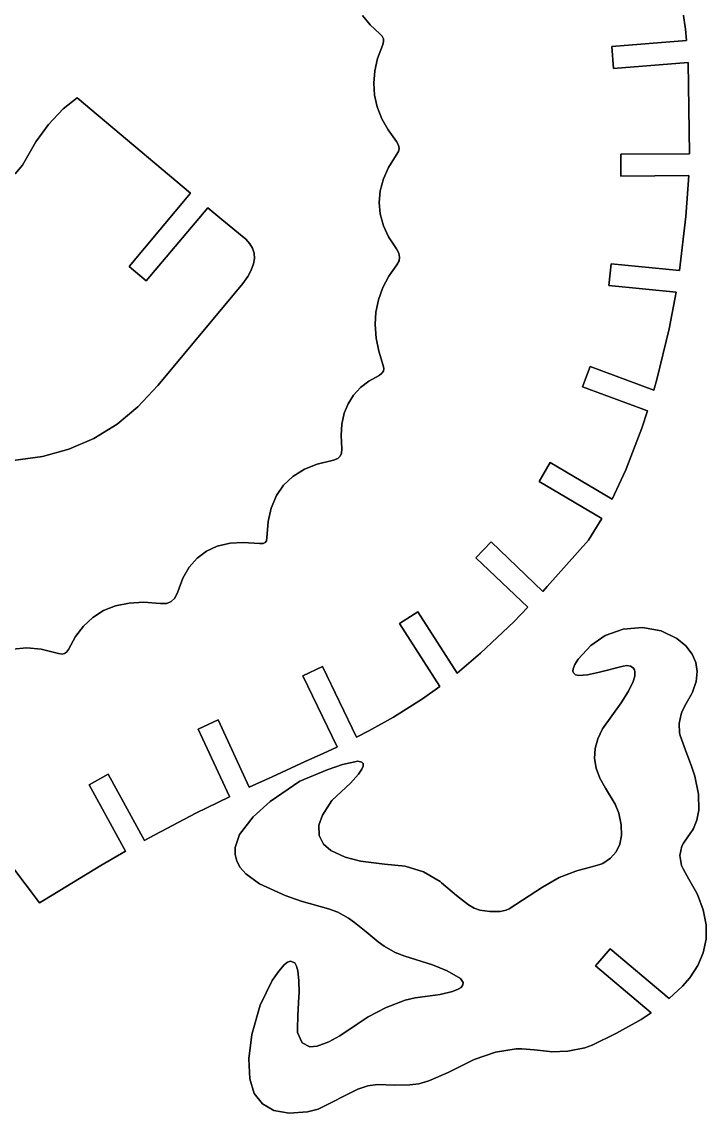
# Model space of a CAD drawing. Extents: x -1 to 600, y 1 to 926.
# Drawn here: x 513.7 to 600.2, y 0.8 to 138.6 of the extents above; entities that cross this region are included whole.
import ezdxf

# ---------------------------------------------------------------- set-up
doc = ezdxf.new("R2010")
doc.units = 0
doc.layers.add('EXPLORER_DEFAULT', color=253, linetype='CONTINUOUS')

# ---------------------------------------------------------------- blocks, each defined once
blk = doc.blocks.new('A_MODEL_SPACE')
at = {"layer": 'EXPLORER_DEFAULT'}
for p, q in [((597.546509, 137.680069), (595.97406, 148.419464)), ((595.97406, 148.419464), (597.546509, 137.680069)), ((556.773682, 139.422119), (557.743652, 138.23172)), ((557.743652, 138.23172), (556.773682, 139.422119)), ((557.743652, 138.23172), (558.962158, 137.119919)), ((558.962158, 137.119919), (557.743652, 138.23172)), ((558.962158, 137.119919), (559.258545, 136.80867)), ((559.258545, 136.80867), (558.962158, 137.119919)), ((559.258545, 136.80867), (559.401306, 136.474472)), ((559.401306, 136.474472), (559.258545, 136.80867)), ((559.401306, 136.474472), (559.414062, 136.106415)), ((559.414062, 136.106415), (559.401306, 136.474472)), ((597.677185, 136.243088), (597.546509, 137.680069)), ((597.546509, 137.680069), (597.677185, 136.243088)), ((559.281006, 135.62262), (558.66748, 133.971909)), ((558.66748, 133.971909), (559.281006, 135.62262)), ((559.414062, 136.106415), (559.281006, 135.62262)), ((559.281006, 135.62262), (559.414062, 136.106415)), ((588.244995, 135.488464), (597.677185, 136.243088)), ((597.677185, 136.243088), (588.244995, 135.488464)), ((588.464294, 132.747223), (588.244995, 135.488464)), ((588.244995, 135.488464), (588.464294, 132.747223)), ((558.66748, 133.971909), (558.31488, 132.434875)), ((558.31488, 132.434875), (558.66748, 133.971909)), ((558.31488, 132.434875), (558.185364, 130.866257)), ((558.185364, 130.866257), (558.31488, 132.434875)), ((597.880554, 133.500565), (588.464294, 132.747223)), ((588.464294, 132.747223), (597.880554, 133.500565)), ((598.080383, 121.970604), (597.880554, 133.500565)), ((597.880554, 133.500565), (598.080383, 121.970604)), ((558.185364, 130.866257), (558.289917, 129.350723)), ((558.289917, 129.350723), (558.185364, 130.866257)), ((520.717163, 129.040222), (518.968811, 127.650032)), ((518.968811, 127.650032), (520.717163, 129.040222)), ((535.039246, 116.98156), (520.717163, 129.040222)), ((520.717163, 129.040222), (535.039246, 116.98156)), ((558.289917, 129.350723), (558.624634, 127.868416)), ((558.624634, 127.868416), (558.289917, 129.350723)), ((518.968811, 127.650032), (517.117065, 125.659294)), ((517.117065, 125.659294), (518.968811, 127.650032)), ((558.624634, 127.868416), (559.206177, 126.37014)), ((559.206177, 126.37014), (558.624634, 127.868416)), ((517.117065, 125.659294), (515.51532, 123.44902)), ((515.51532, 123.44902), (517.117065, 125.659294)), ((559.206177, 126.37014), (559.989319, 124.962708)), ((559.989319, 124.962708), (559.206177, 126.37014)), ((559.989319, 124.962708), (561.063599, 123.493149)), ((561.063599, 123.493149), (559.989319, 124.962708)), ((515.51532, 123.44902), (513.810364, 120.528755)), ((513.810364, 120.528755), (515.51532, 123.44902)), ((561.063599, 123.493149), (561.317017, 123.040726)), ((561.317017, 123.040726), (561.063599, 123.493149)), ((561.386169, 122.643784), (561.303101, 122.249344)), ((561.303101, 122.249344), (561.386169, 122.643784)), ((561.317017, 123.040726), (561.386169, 122.643784)), ((561.386169, 122.643784), (561.317017, 123.040726)), ((561.033508, 121.803627), (560.055298, 120.238541)), ((560.055298, 120.238541), (561.033508, 121.803627)), ((561.303101, 122.249344), (561.033508, 121.803627)), ((561.033508, 121.803627), (561.303101, 122.249344)), ((589.380798, 121.893517), (598.080383, 121.970604)), ((598.080383, 121.970604), (589.380798, 121.893517)), ((589.405212, 119.143623), (589.380798, 121.893517)), ((589.380798, 121.893517), (589.405212, 119.143623)), ((513.810364, 120.528755), (512.890625, 119.416145)), ((512.890625, 119.416145), (513.810364, 120.528755)), ((560.055298, 120.238541), (559.410156, 118.798332)), ((559.410156, 118.798332), (560.055298, 120.238541)), ((559.410156, 118.798332), (559.001038, 117.280167)), ((559.001038, 117.280167), (559.410156, 118.798332)), ((597.97229, 119.219536), (589.405212, 119.143623)), ((589.405212, 119.143623), (597.97229, 119.219536)), ((597.608765, 114.051605), (597.97229, 119.219536)), ((597.97229, 119.219536), (597.608765, 114.051605)), ((559.001038, 117.280167), (558.870544, 115.823029)), ((558.870544, 115.823029), (559.001038, 117.280167)), ((527.273865, 107.72876), (535.039246, 116.98156)), ((535.039246, 116.98156), (527.273865, 107.72876)), ((558.870544, 115.823029), (559.004517, 114.366753)), ((559.004517, 114.366753), (558.870544, 115.823029)), ((537.210388, 115.147987), (529.451782, 105.895515)), ((529.451782, 105.895515), (537.210388, 115.147987)), ((538.99469, 113.644585), (537.210388, 115.147987)), ((537.210388, 115.147987), (538.99469, 113.644585)), ((542.025085, 111.167381), (538.99469, 113.644585)), ((538.99469, 113.644585), (542.025085, 111.167381)), ((559.004517, 114.366753), (559.414673, 112.877708)), ((559.414673, 112.877708), (559.004517, 114.366753)), ((596.799805, 107.220161), (597.608765, 114.051605)), ((597.608765, 114.051605), (596.799805, 107.220161)), ((559.414673, 112.877708), (560.063721, 111.470284)), ((560.063721, 111.470284), (559.414673, 112.877708)), ((542.550415, 110.607124), (542.025085, 111.167381)), ((542.025085, 111.167381), (542.550415, 110.607124)), ((542.884766, 110.046082), (542.550415, 110.607124)), ((542.550415, 110.607124), (542.884766, 110.046082)), ((560.063721, 111.470284), (561.042603, 109.962372)), ((561.042603, 109.962372), (560.063721, 111.470284)), ((543.074646, 109.423988), (542.884766, 110.046082)), ((542.884766, 110.046082), (543.074646, 109.423988)), ((543.111877, 108.738083), (543.074646, 109.423988)), ((543.074646, 109.423988), (543.111877, 108.738083)), ((561.042603, 109.962372), (561.353821, 109.399094)), ((561.353821, 109.399094), (561.042603, 109.962372)), ((561.353821, 109.399094), (561.453308, 108.918892)), ((561.453308, 108.918892), (561.353821, 109.399094)), ((561.453308, 108.918892), (561.38092, 108.43808)), ((561.38092, 108.43808), (561.453308, 108.918892)), ((529.451782, 105.895515), (527.273865, 107.72876)), ((527.273865, 107.72876), (529.451782, 105.895515)), ((542.706482, 107.243393), (542.998657, 108.054581)), ((542.998657, 108.054581), (542.706482, 107.243393)), ((542.998657, 108.054581), (543.111877, 108.738083)), ((543.111877, 108.738083), (542.998657, 108.054581)), ((561.110962, 107.927177), (560.094482, 106.485046)), ((560.094482, 106.485046), (561.110962, 107.927177)), ((561.38092, 108.43808), (561.110962, 107.927177)), ((561.110962, 107.927177), (561.38092, 108.43808)), ((587.887451, 105.339638), (588.158569, 108.076241)), ((588.158569, 108.076241), (587.887451, 105.339638)), ((588.158569, 108.076241), (596.799805, 107.220161)), ((596.799805, 107.220161), (588.158569, 108.076241)), ((541.668579, 105.562019), (542.298279, 106.477722)), ((542.298279, 106.477722), (541.668579, 105.562019)), ((542.298279, 106.477722), (542.706482, 107.243393)), ((542.706482, 107.243393), (542.298279, 106.477722)), ((560.094482, 106.485046), (559.338867, 105.054298)), ((559.338867, 105.054298), (560.094482, 106.485046)), ((536.430359, 99.291168), (541.668579, 105.562019)), ((541.668579, 105.562019), (536.430359, 99.291168)), ((559.338867, 105.054298), (558.786804, 103.535446)), ((558.786804, 103.535446), (559.338867, 105.054298)), ((596.370483, 104.499229), (587.887451, 105.339638)), ((587.887451, 105.339638), (596.370483, 104.499229)), ((558.786804, 103.535446), (558.460327, 101.97757)), ((558.460327, 101.97757), (558.786804, 103.535446)), ((595.493225, 99.867104), (596.370483, 104.499229)), ((596.370483, 104.499229), (595.493225, 99.867104)), ((558.460327, 101.97757), (558.356567, 100.388283)), ((558.356567, 100.388283), (558.460327, 101.97757)), ((530.902893, 92.691666), (536.430359, 99.291168)), ((536.430359, 99.291168), (530.902893, 92.691666)), ((558.356567, 100.388283), (558.475403, 98.696983)), ((558.475403, 98.696983), (558.356567, 100.388283)), ((593.940186, 93.43792), (595.493225, 99.867104)), ((595.493225, 99.867104), (593.940186, 93.43792)), ((558.475403, 98.696983), (558.805176, 97.030815)), ((558.805176, 97.030815), (558.475403, 98.696983)), ((558.805176, 97.030815), (559.384033, 95.212547)), ((559.384033, 95.212547), (558.805176, 97.030815)), ((559.384033, 95.212547), (559.454895, 94.827095)), ((559.454895, 94.827095), (559.384033, 95.212547)), ((584.558777, 92.539055), (585.517212, 95.116631)), ((585.517212, 95.116631), (584.558777, 92.539055)), ((585.517212, 95.116631), (593.569885, 92.122292)), ((593.569885, 92.122292), (585.517212, 95.116631)), ((558.884338, 93.981071), (557.562073, 93.246834)), ((557.562073, 93.246834), (558.884338, 93.981071)), ((559.225098, 94.251076), (558.884338, 93.981071)), ((558.884338, 93.981071), (559.225098, 94.251076)), ((559.397644, 94.517822), (559.225098, 94.251076)), ((559.225098, 94.251076), (559.397644, 94.517822)), ((559.454895, 94.827095), (559.397644, 94.517822)), ((559.397644, 94.517822), (559.454895, 94.827095)), ((528.404358, 89.988213), (530.902893, 92.691666)), ((530.902893, 92.691666), (528.404358, 89.988213)), ((556.515625, 92.436218), (555.623779, 91.463364)), ((555.623779, 91.463364), (556.515625, 92.436218)), ((557.562073, 93.246834), (556.515625, 92.436218)), ((556.515625, 92.436218), (557.562073, 93.246834)), ((592.768677, 89.486259), (584.558777, 92.539055)), ((584.558777, 92.539055), (592.768677, 89.486259)), ((593.569885, 92.122292), (593.940186, 93.43792)), ((593.940186, 93.43792), (593.569885, 92.122292)), ((555.623779, 91.463364), (554.939392, 90.377281)), ((554.939392, 90.377281), (555.623779, 91.463364)), ((525.760986, 87.804184), (528.404358, 89.988213)), ((528.404358, 89.988213), (525.760986, 87.804184)), ((554.939392, 90.377281), (554.458496, 89.185127)), ((554.458496, 89.185127), (554.939392, 90.377281)), ((554.458496, 89.185127), (554.15564, 87.804276)), ((554.15564, 87.804276), (554.458496, 89.185127)), ((592.052368, 87.327385), (592.768677, 89.486259)), ((592.768677, 89.486259), (592.052368, 87.327385)), ((522.83844, 86.016106), (525.760986, 87.804184)), ((525.760986, 87.804184), (522.83844, 86.016106)), ((554.15564, 87.804276), (554.061218, 86.388481)), ((554.061218, 86.388481), (554.15564, 87.804276)), ((590.017456, 82.052315), (592.052368, 87.327385)), ((592.052368, 87.327385), (590.017456, 82.052315)), ((519.670288, 84.655479), (522.83844, 86.016106)), ((522.83844, 86.016106), (519.670288, 84.655479)), ((554.061218, 86.388481), (554.164429, 84.717186)), ((554.164429, 84.717186), (554.061218, 86.388481)), ((516.339844, 83.748367), (519.670288, 84.655479)), ((519.670288, 84.655479), (516.339844, 83.748367)), ((554.123962, 84.140892), (553.949036, 83.757294)), ((553.949036, 83.757294), (554.123962, 84.140892)), ((554.164429, 84.717186), (554.123962, 84.140892)), ((554.123962, 84.140892), (554.164429, 84.717186)), ((512.630798, 83.245544), (516.339844, 83.748367)), ((516.339844, 83.748367), (512.630798, 83.245544)), ((551.053833, 82.784248), (549.432434, 82.124161)), ((549.432434, 82.124161), (551.053833, 82.784248)), ((553.108459, 83.284149), (551.053833, 82.784248)), ((551.053833, 82.784248), (553.108459, 83.284149)), ((553.634277, 83.478889), (553.108459, 83.284149)), ((553.108459, 83.284149), (553.634277, 83.478889)), ((553.949036, 83.757294), (553.634277, 83.478889)), ((553.634277, 83.478889), (553.949036, 83.757294)), ((579.066284, 80.588577), (580.462097, 82.958015)), ((580.462097, 82.958015), (579.066284, 80.588577)), ((580.462097, 82.958015), (588.292297, 78.345375)), ((588.292297, 78.345375), (580.462097, 82.958015)), ((549.432434, 82.124161), (547.959045, 81.196777)), ((547.959045, 81.196777), (549.432434, 82.124161)), ((588.292297, 78.345375), (590.017456, 82.052315)), ((590.017456, 82.052315), (588.292297, 78.345375)), ((546.802917, 80.100288), (545.896667, 78.790375)), ((545.896667, 78.790375), (546.802917, 80.100288)), ((547.959045, 81.196777), (546.802917, 80.100288)), ((546.802917, 80.100288), (547.959045, 81.196777)), ((586.997253, 75.916588), (579.066284, 80.588577)), ((579.066284, 80.588577), (586.997253, 75.916588)), ((545.896667, 78.790375), (545.219788, 77.21254)), ((545.219788, 77.21254), (545.896667, 78.790375)), ((545.219788, 77.21254), (544.833679, 75.530045)), ((544.833679, 75.530045), (545.219788, 77.21254)), ((585.291016, 73.170876), (586.997253, 75.916588)), ((586.997253, 75.916588), (585.291016, 73.170876)), ((544.833679, 75.530045), (544.683044, 73.460899)), ((544.683044, 73.460899), (544.833679, 75.530045)), ((544.624695, 73.078239), (544.465088, 72.860657)), ((544.465088, 72.860657), (544.624695, 73.078239)), ((544.683044, 73.460899), (544.624695, 73.078239)), ((544.624695, 73.078239), (544.683044, 73.460899)), ((580.105103, 67.299042), (585.291016, 73.170876)), ((585.291016, 73.170876), (580.105103, 67.299042)), ((537.076904, 71.790436), (535.897217, 70.909416)), ((535.897217, 70.909416), (537.076904, 71.790436)), ((538.417908, 72.405037), (537.076904, 71.790436)), ((537.076904, 71.790436), (538.417908, 72.405037)), ((540.030762, 72.788399), (538.417908, 72.405037)), ((538.417908, 72.405037), (540.030762, 72.788399)), ((541.69519, 72.893784), (540.030762, 72.788399)), ((540.030762, 72.788399), (541.69519, 72.893784)), ((543.734863, 72.734863), (541.69519, 72.893784)), ((541.69519, 72.893784), (543.734863, 72.734863)), ((544.208801, 72.748634), (543.734863, 72.734863)), ((543.734863, 72.734863), (544.208801, 72.748634)), ((544.465088, 72.860657), (544.208801, 72.748634)), ((544.208801, 72.748634), (544.465088, 72.860657)), ((571.095581, 70.950378), (572.992126, 72.94178)), ((572.992126, 72.94178), (571.095581, 70.950378)), ((572.992126, 72.94178), (579.549988, 66.696396)), ((579.549988, 66.696396), (572.992126, 72.94178)), ((535.897217, 70.909416), (534.873413, 69.74099)), ((534.873413, 69.74099), (535.897217, 70.909416)), ((577.660034, 64.698723), (571.095581, 70.950378)), ((571.095581, 70.950378), (577.660034, 64.698723)), ((534.873413, 69.74099), (534.086609, 68.391365)), ((534.086609, 68.391365), (534.873413, 69.74099)), ((534.086609, 68.391365), (533.420227, 66.640038)), ((533.420227, 66.640038), (534.086609, 68.391365)), ((533.420227, 66.640038), (533.052917, 65.858276)), ((533.052917, 65.858276), (533.420227, 66.640038)), ((579.549988, 66.696396), (580.105103, 67.299042)), ((580.105103, 67.299042), (579.549988, 66.696396)), ((525.559143, 64.861588), (524.066101, 64.272896)), ((524.066101, 64.272896), (525.559143, 64.861588)), ((527.310242, 65.228256), (525.559143, 64.861588)), ((525.559143, 64.861588), (527.310242, 65.228256)), ((529.103638, 65.331795), (527.310242, 65.228256)), ((527.310242, 65.228256), (529.103638, 65.331795)), ((531.239624, 65.184685), (529.103638, 65.331795)), ((529.103638, 65.331795), (531.239624, 65.184685)), ((532.038391, 65.188049), (531.239624, 65.184685)), ((531.239624, 65.184685), (532.038391, 65.188049)), ((532.61322, 65.416107), (532.038391, 65.188049)), ((532.038391, 65.188049), (532.61322, 65.416107)), ((533.052917, 65.858276), (532.61322, 65.416107)), ((532.61322, 65.416107), (533.052917, 65.858276)), ((522.707642, 63.424095), (521.50708, 62.318604)), ((521.50708, 62.318604), (522.707642, 63.424095)), ((524.066101, 64.272896), (522.707642, 63.424095)), ((522.707642, 63.424095), (524.066101, 64.272896)), ((561.447021, 62.658966), (563.766602, 64.136131)), ((563.766602, 64.136131), (561.447021, 62.658966)), ((563.766602, 64.136131), (568.700256, 56.388779)), ((568.700256, 56.388779), (563.766602, 64.136131)), ((575.866943, 62.877052), (577.660034, 64.698723)), ((577.660034, 64.698723), (575.866943, 62.877052)), ((521.50708, 62.318604), (520.516357, 61.015411)), ((520.516357, 61.015411), (521.50708, 62.318604)), ((566.517822, 54.696274), (561.447021, 62.658966)), ((561.447021, 62.658966), (566.517822, 54.696274)), ((571.652954, 58.897491), (575.866943, 62.877052)), ((575.866943, 62.877052), (571.652954, 58.897491)), ((592.109436, 62.144077), (589.694031, 61.943523)), ((589.694031, 61.943523), (592.109436, 62.144077)), ((594.490601, 61.710819), (592.109436, 62.144077)), ((592.109436, 62.144077), (594.490601, 61.710819)), ((520.516357, 61.015411), (519.63324, 59.365376)), ((519.63324, 59.365376), (520.516357, 61.015411)), ((587.432129, 61.117058), (585.616028, 59.877895)), ((585.616028, 59.877895), (587.432129, 61.117058)), ((589.694031, 61.943523), (587.432129, 61.117058)), ((587.432129, 61.117058), (589.694031, 61.943523)), ((596.456421, 60.75399), (594.490601, 61.710819)), ((594.490601, 61.710819), (596.456421, 60.75399)), ((597.591614, 59.810371), (596.456421, 60.75399)), ((596.456421, 60.75399), (597.591614, 59.810371)), ((514.365601, 59.56757), (512.573181, 59.404415)), ((512.573181, 59.404415), (514.365601, 59.56757)), ((516.17157, 59.400543), (514.365601, 59.56757)), ((514.365601, 59.56757), (516.17157, 59.400543)), ((518.376099, 58.858528), (516.17157, 59.400543)), ((516.17157, 59.400543), (518.376099, 58.858528)), ((519.63324, 59.365376), (519.396851, 59.023811)), ((519.396851, 59.023811), (519.63324, 59.365376)), ((585.616028, 59.877895), (583.992676, 58.142483)), ((583.992676, 58.142483), (585.616028, 59.877895)), ((598.396057, 58.794151), (597.591614, 59.810371)), ((597.591614, 59.810371), (598.396057, 58.794151)), ((518.814819, 58.786388), (518.376099, 58.858528)), ((518.376099, 58.858528), (518.814819, 58.786388)), ((519.131653, 58.844898), (518.814819, 58.786388)), ((518.814819, 58.786388), (519.131653, 58.844898)), ((519.396851, 59.023811), (519.131653, 58.844898)), ((519.131653, 58.844898), (519.396851, 59.023811)), ((568.700256, 56.388779), (571.652954, 58.897491)), ((571.652954, 58.897491), (568.700256, 56.388779)), ((583.992676, 58.142483), (583.569214, 57.472797)), ((583.569214, 57.472797), (583.992676, 58.142483)), ((598.877136, 57.71944), (598.396057, 58.794151)), ((598.396057, 58.794151), (598.877136, 57.71944)), ((549.219177, 56.035061), (551.694641, 57.232822)), ((551.694641, 57.232822), (549.219177, 56.035061)), ((551.694641, 57.232822), (556.024414, 48.284298)), ((556.024414, 48.284298), (551.694641, 57.232822)), ((583.361877, 56.934582), (583.338074, 56.63876)), ((583.338074, 56.63876), (583.361877, 56.934582)), ((583.338074, 56.63876), (583.41095, 56.412292)), ((583.41095, 56.412292), (583.338074, 56.63876)), ((583.569214, 57.472797), (583.361877, 56.934582)), ((583.361877, 56.934582), (583.569214, 57.472797)), ((586.710144, 56.484245), (589.664185, 57.277523)), ((589.664185, 57.277523), (586.710144, 56.484245)), ((589.664185, 57.277523), (590.144226, 57.33794)), ((590.144226, 57.33794), (589.664185, 57.277523)), ((590.144226, 57.33794), (590.625305, 57.253231)), ((590.625305, 57.253231), (590.144226, 57.33794)), ((590.625305, 57.253231), (590.9552, 57.036991)), ((590.9552, 57.036991), (590.625305, 57.253231)), ((590.9552, 57.036991), (591.101685, 56.81554)), ((591.101685, 56.81554), (590.9552, 57.036991)), ((591.101685, 56.81554), (591.172485, 56.527431)), ((591.172485, 56.527431), (591.101685, 56.81554)), ((591.172485, 56.527431), (591.143982, 56.000866)), ((591.143982, 56.000866), (591.172485, 56.527431)), ((599.042664, 56.568558), (598.877136, 57.71944)), ((598.877136, 57.71944), (599.042664, 56.568558)), ((598.898804, 55.324417), (599.042664, 56.568558)), ((599.042664, 56.568558), (598.898804, 55.324417)), ((553.556274, 47.071499), (549.219177, 56.035061)), ((549.219177, 56.035061), (553.556274, 47.071499)), ((583.41095, 56.412292), (583.65332, 56.185837)), ((583.65332, 56.185837), (583.41095, 56.412292)), ((583.65332, 56.185837), (584.083984, 56.077885)), ((584.083984, 56.077885), (583.65332, 56.185837)), ((584.083984, 56.077885), (585.174683, 56.145283)), ((585.174683, 56.145283), (584.083984, 56.077885)), ((585.174683, 56.145283), (586.710144, 56.484245)), ((586.710144, 56.484245), (585.174683, 56.145283)), ((590.948059, 55.342297), (590.355591, 54.116272)), ((590.355591, 54.116272), (590.948059, 55.342297)), ((591.143982, 56.000866), (590.948059, 55.342297)), ((590.948059, 55.342297), (591.143982, 56.000866)), ((598.430542, 53.991348), (598.898804, 55.324417)), ((598.898804, 55.324417), (598.430542, 53.991348)), ((564.357849, 53.15461), (566.517822, 54.696274)), ((566.517822, 54.696274), (564.357849, 53.15461)), ((590.355591, 54.116272), (589.424561, 52.613243)), ((589.424561, 52.613243), (590.355591, 54.116272)), ((598.297302, 53.727539), (598.430542, 53.991348)), ((598.430542, 53.991348), (598.297302, 53.727539)), ((560.694458, 50.821739), (564.357849, 53.15461)), ((564.357849, 53.15461), (560.694458, 50.821739)), ((589.424561, 52.613243), (587.086975, 49.349941)), ((587.086975, 49.349941), (589.424561, 52.613243)), ((597.147705, 51.572498), (597.654236, 52.546211)), ((597.654236, 52.546211), (597.147705, 51.572498)), ((597.654236, 52.546211), (598.297302, 53.727539)), ((598.297302, 53.727539), (597.654236, 52.546211)), ((596.75946, 50.024979), (597.001343, 51.212772)), ((597.001343, 51.212772), (596.75946, 50.024979)), ((597.001343, 51.212772), (597.147705, 51.572498)), ((597.147705, 51.572498), (597.001343, 51.212772)), ((536.024414, 49.309952), (538.519043, 50.467205)), ((538.519043, 50.467205), (536.024414, 49.309952)), ((538.519043, 50.467205), (542.462463, 41.966591)), ((542.462463, 41.966591), (538.519043, 50.467205)), ((557.569519, 49.08025), (560.694458, 50.821739)), ((560.694458, 50.821739), (557.569519, 49.08025)), ((596.799683, 48.825817), (596.75946, 50.024979)), ((596.75946, 50.024979), (596.799683, 48.825817)), ((539.9776, 40.788235), (536.024414, 49.309952)), ((536.024414, 49.309952), (539.9776, 40.788235)), ((556.024414, 48.284298), (557.569519, 49.08025)), ((557.569519, 49.08025), (556.024414, 48.284298)), ((587.086975, 49.349941), (586.482056, 48.104671)), ((586.482056, 48.104671), (587.086975, 49.349941)), ((596.874939, 48.524673), (596.799683, 48.825817)), ((596.799683, 48.825817), (596.874939, 48.524673)), ((597.561584, 46.661106), (596.874939, 48.524673)), ((596.874939, 48.524673), (597.561584, 46.661106)), ((551.883484, 46.2854), (553.42334, 47.008179)), ((553.42334, 47.008179), (551.883484, 46.2854)), ((553.42334, 47.008179), (553.556274, 47.071499)), ((553.556274, 47.071499), (553.42334, 47.008179)), ((586.145691, 46.859928), (586.071106, 45.617779)), ((586.071106, 45.617779), (586.145691, 46.859928)), ((586.482056, 48.104671), (586.145691, 46.859928)), ((586.145691, 46.859928), (586.482056, 48.104671)), ((549.533386, 45.206036), (551.883484, 46.2854)), ((551.883484, 46.2854), (549.533386, 45.206036)), ((586.071106, 45.617779), (586.261597, 44.371044)), ((586.261597, 44.371044), (586.071106, 45.617779)), ((598.365356, 44.491112), (597.561584, 46.661106)), ((597.561584, 46.661106), (598.365356, 44.491112)), ((545.346985, 43.302643), (549.533386, 45.206036)), ((549.533386, 45.206036), (545.346985, 43.302643)), ((552.285828, 44.176498), (548.842163, 42.732624)), ((548.842163, 42.732624), (552.285828, 44.176498)), ((554.219543, 44.85561), (552.285828, 44.176498)), ((552.285828, 44.176498), (554.219543, 44.85561)), ((556.157166, 45.26873), (554.219543, 44.85561)), ((554.219543, 44.85561), (556.157166, 45.26873)), ((556.687317, 45.154823), (556.157166, 45.26873)), ((556.157166, 45.26873), (556.687317, 45.154823)), ((556.245422, 43.630264), (556.675232, 44.262016)), ((556.675232, 44.262016), (556.245422, 43.630264)), ((556.675232, 44.262016), (556.830078, 44.620514)), ((556.830078, 44.620514), (556.675232, 44.262016)), ((556.833618, 44.9599), (556.687317, 45.154823)), ((556.687317, 45.154823), (556.833618, 44.9599)), ((556.830078, 44.620514), (556.833618, 44.9599)), ((556.833618, 44.9599), (556.830078, 44.620514)), ((586.261597, 44.371044), (586.717163, 43.110966)), ((586.717163, 43.110966), (586.261597, 44.371044)), ((598.728088, 43.382931), (598.365356, 44.491112)), ((598.365356, 44.491112), (598.728088, 43.382931)), ((522.227051, 42.284111), (524.639282, 43.604515)), ((524.639282, 43.604515), (522.227051, 42.284111)), ((524.639282, 43.604515), (529.217712, 35.24017)), ((529.217712, 35.24017), (524.639282, 43.604515)), ((542.462463, 41.966591), (545.346985, 43.302643)), ((545.346985, 43.302643), (542.462463, 41.966591)), ((548.842163, 42.732624), (545.119934, 40.171906)), ((545.119934, 40.171906), (548.842163, 42.732624)), ((555.227112, 42.47773), (556.245422, 43.630264)), ((556.245422, 43.630264), (555.227112, 42.47773)), ((586.717163, 43.110966), (587.442993, 41.842876)), ((587.442993, 41.842876), (586.717163, 43.110966)), ((599.19873, 41.089039), (598.728088, 43.382931)), ((598.728088, 43.382931), (599.19873, 41.089039)), ((526.818481, 33.895943), (522.227051, 42.284111)), ((522.227051, 42.284111), (526.818481, 33.895943)), ((552.893982, 40.281933), (555.227112, 42.47773)), ((555.227112, 42.47773), (552.893982, 40.281933)), ((587.442993, 41.842876), (588.664001, 39.83691)), ((588.664001, 39.83691), (587.442993, 41.842876)), ((535.703979, 38.679089), (539.951477, 40.775692)), ((539.951477, 40.775692), (535.703979, 38.679089)), ((539.951477, 40.775692), (539.9776, 40.788235)), ((539.9776, 40.788235), (539.951477, 40.775692)), ((545.119934, 40.171906), (542.940002, 38.244091)), ((542.940002, 38.244091), (545.119934, 40.171906)), ((551.711182, 38.45639), (552.893982, 40.281933)), ((552.893982, 40.281933), (551.711182, 38.45639)), ((599.222595, 39.063389), (599.19873, 41.089039)), ((599.19873, 41.089039), (599.222595, 39.063389)), ((529.818665, 35.571026), (535.703979, 38.679089)), ((535.703979, 38.679089), (529.818665, 35.571026)), ((588.664001, 39.83691), (589.121948, 38.702744)), ((589.121948, 38.702744), (588.664001, 39.83691)), ((589.121948, 38.702744), (589.421265, 37.211109)), ((589.421265, 37.211109), (589.121948, 38.702744)), ((598.990417, 37.831364), (599.222595, 39.063389)), ((599.222595, 39.063389), (598.990417, 37.831364)), ((542.940002, 38.244091), (541.223511, 35.988964)), ((541.223511, 35.988964), (542.940002, 38.244091)), ((551.257141, 37.168793), (551.711182, 38.45639)), ((551.711182, 38.45639), (551.257141, 37.168793)), ((589.421265, 37.211109), (589.459412, 35.894371)), ((589.459412, 35.894371), (589.421265, 37.211109)), ((598.549927, 36.742462), (598.990417, 37.831364)), ((598.990417, 37.831364), (598.549927, 36.742462)), ((541.223511, 35.988964), (540.66449, 34.3461)), ((540.66449, 34.3461), (541.223511, 35.988964)), ((551.281311, 35.870975), (551.257141, 37.168793)), ((551.257141, 37.168793), (551.281311, 35.870975)), ((551.816101, 34.793175), (551.281311, 35.870975)), ((551.281311, 35.870975), (551.816101, 34.793175)), ((589.459412, 35.894371), (589.244507, 34.765625)), ((589.244507, 34.765625), (589.459412, 35.894371)), ((597.83551, 35.709854), (598.435974, 36.554897)), ((598.435974, 36.554897), (597.83551, 35.709854)), ((598.435974, 36.554897), (598.549927, 36.742462)), ((598.549927, 36.742462), (598.435974, 36.554897)), ((510.295776, 34.874199), (515.980347, 27.361212)), ((515.980347, 27.361212), (510.295776, 34.874199)), ((529.217712, 35.24017), (529.818665, 35.571026)), ((529.818665, 35.571026), (529.217712, 35.24017)), ((552.770935, 33.974808), (551.816101, 34.793175)), ((551.816101, 34.793175), (552.770935, 33.974808)), ((589.244507, 34.765625), (588.779724, 33.805641)), ((588.779724, 33.805641), (589.244507, 34.765625)), ((596.8479, 33.36898), (597.102905, 34.549183)), ((597.102905, 34.549183), (596.8479, 33.36898)), ((597.102905, 34.549183), (597.295288, 34.914516)), ((597.295288, 34.914516), (597.102905, 34.549183)), ((597.295288, 34.914516), (597.83551, 35.709854)), ((597.83551, 35.709854), (597.295288, 34.914516)), ((523.733032, 32.111488), (526.818481, 33.895943)), ((526.818481, 33.895943), (523.733032, 32.111488)), ((540.66449, 34.3461), (540.664612, 33.46056)), ((540.664612, 33.46056), (540.66449, 34.3461)), ((540.664612, 33.46056), (540.886719, 32.618561)), ((540.886719, 32.618561), (540.664612, 33.46056)), ((554.570679, 33.155083), (552.770935, 33.974808)), ((552.770935, 33.974808), (554.570679, 33.155083)), ((556.525146, 32.657845), (554.570679, 33.155083)), ((554.570679, 33.155083), (556.525146, 32.657845)), ((588.779724, 33.805641), (588.071228, 33.001152)), ((588.071228, 33.001152), (588.779724, 33.805641)), ((597.05542, 32.102428), (596.8479, 33.36898)), ((596.8479, 33.36898), (597.05542, 32.102428)), ((516.61084, 27.761513), (523.733032, 32.111488)), ((523.733032, 32.111488), (516.61084, 27.761513)), ((540.886719, 32.618561), (541.310486, 31.850389)), ((541.310486, 31.850389), (540.886719, 32.618561)), ((541.310486, 31.850389), (542.015625, 31.038652)), ((542.015625, 31.038652), (541.310486, 31.850389)), ((559.520935, 32.254509), (556.525146, 32.657845)), ((556.525146, 32.657845), (559.520935, 32.254509)), ((562.130798, 32.005978), (559.520935, 32.254509)), ((559.520935, 32.254509), (562.130798, 32.005978)), ((564.44696, 31.273048), (562.130798, 32.005978)), ((562.130798, 32.005978), (564.44696, 31.273048)), ((585.540405, 31.866182), (583.959167, 31.461603)), ((583.959167, 31.461603), (585.540405, 31.866182)), ((586.718262, 32.198109), (585.540405, 31.866182)), ((585.540405, 31.866182), (586.718262, 32.198109)), ((587.104675, 32.354279), (586.718262, 32.198109)), ((586.718262, 32.198109), (587.104675, 32.354279)), ((588.071228, 33.001152), (587.104675, 32.354279)), ((587.104675, 32.354279), (588.071228, 33.001152)), ((597.246399, 31.66906), (597.05542, 32.102428)), ((597.05542, 32.102428), (597.246399, 31.66906)), ((542.015625, 31.038652), (543.747314, 29.77553)), ((543.747314, 29.77553), (542.015625, 31.038652)), ((566.551819, 30.055811), (564.44696, 31.273048)), ((564.44696, 31.273048), (566.551819, 30.055811)), ((581.593933, 30.567842), (579.484375, 29.371588)), ((579.484375, 29.371588), (581.593933, 30.567842)), ((583.698059, 31.387806), (581.593933, 30.567842)), ((581.593933, 30.567842), (583.698059, 31.387806)), ((583.959167, 31.461603), (583.698059, 31.387806)), ((583.698059, 31.387806), (583.959167, 31.461603)), ((597.968506, 30.373947), (597.246399, 31.66906)), ((597.246399, 31.66906), (597.968506, 30.373947)), ((598.819031, 28.894648), (597.968506, 30.373947)), ((597.968506, 30.373947), (598.819031, 28.894648)), ((543.747314, 29.77553), (546.993347, 28.321751)), ((546.993347, 28.321751), (543.747314, 29.77553)), ((566.730286, 29.916002), (566.551819, 30.055811)), ((566.551819, 30.055811), (566.730286, 29.916002)), ((568.638062, 28.310015), (566.730286, 29.916002)), ((566.730286, 29.916002), (568.638062, 28.310015)), ((579.484375, 29.371588), (575.272034, 26.634321)), ((575.272034, 26.634321), (579.484375, 29.371588)), ((515.980347, 27.361212), (516.61084, 27.761513)), ((516.61084, 27.761513), (515.980347, 27.361212)), ((546.993347, 28.321751), (549.006348, 27.569)), ((549.006348, 27.569), (546.993347, 28.321751)), ((549.006348, 27.569), (552.4552, 26.612595)), ((552.4552, 26.612595), (549.006348, 27.569)), ((570.151001, 27.1234), (568.638062, 28.310015)), ((568.638062, 28.310015), (570.151001, 27.1234)), ((599.058899, 28.435055), (598.819031, 28.894648)), ((598.819031, 28.894648), (599.058899, 28.435055)), ((599.804077, 26.485874), (599.058899, 28.435055)), ((599.058899, 28.435055), (599.804077, 26.485874)), ((552.4552, 26.612595), (553.650146, 26.199337)), ((553.650146, 26.199337), (552.4552, 26.612595)), ((553.650146, 26.199337), (554.996643, 25.452658)), ((554.996643, 25.452658), (553.650146, 26.199337)), ((570.850891, 26.704777), (570.151001, 27.1234)), ((570.151001, 27.1234), (570.850891, 26.704777)), ((571.58844, 26.453007), (570.850891, 26.704777)), ((570.850891, 26.704777), (571.58844, 26.453007)), ((572.865356, 26.280788), (571.58844, 26.453007)), ((571.58844, 26.453007), (572.865356, 26.280788)), ((574.157227, 26.29814), (572.865356, 26.280788)), ((572.865356, 26.280788), (574.157227, 26.29814)), ((574.913513, 26.460543), (574.157227, 26.29814)), ((574.157227, 26.29814), (574.913513, 26.460543)), ((575.272034, 26.634321), (574.913513, 26.460543)), ((574.913513, 26.460543), (575.272034, 26.634321)), ((600.168884, 24.583076), (599.804077, 26.485874)), ((599.804077, 26.485874), (600.168884, 24.583076)), ((554.996643, 25.452658), (555.769226, 24.897245)), ((555.769226, 24.897245), (554.996643, 25.452658)), ((555.769226, 24.897245), (557.24469, 23.70002)), ((557.24469, 23.70002), (555.769226, 24.897245)), ((557.24469, 23.70002), (558.754089, 22.469603)), ((558.754089, 22.469603), (557.24469, 23.70002)), ((600.164673, 22.797422), (600.168884, 24.583076)), ((600.168884, 24.583076), (600.164673, 22.797422)), ((558.754089, 22.469603), (559.512878, 21.915108)), ((559.512878, 21.915108), (558.754089, 22.469603)), ((599.805847, 21.069925), (600.164673, 22.797422)), ((600.164673, 22.797422), (599.805847, 21.069925)), ((559.512878, 21.915108), (560.889648, 21.121901)), ((560.889648, 21.121901), (559.512878, 21.915108)), ((560.889648, 21.121901), (562.114868, 20.658344)), ((562.114868, 20.658344), (560.889648, 21.121901)), ((586.200684, 19.401642), (588.037415, 21.583214)), ((588.037415, 21.583214), (586.200684, 19.401642)), ((588.037415, 21.583214), (595.497314, 15.312522)), ((595.497314, 15.312522), (588.037415, 21.583214)), ((599.120422, 19.447992), (599.805847, 21.069925)), ((599.805847, 21.069925), (599.120422, 19.447992)), ((546.87616, 19.558331), (546.175293, 18.763926)), ((546.175293, 18.763926), (546.87616, 19.558331)), ((547.305847, 19.885012), (546.87616, 19.558331)), ((546.87616, 19.558331), (547.305847, 19.885012)), ((547.669067, 20.017265), (547.305847, 19.885012)), ((547.305847, 19.885012), (547.669067, 20.017265)), ((548.196167, 19.788111), (547.669067, 20.017265)), ((547.669067, 20.017265), (548.196167, 19.788111)), ((548.416748, 19.382828), (548.196167, 19.788111)), ((548.196167, 19.788111), (548.416748, 19.382828)), ((548.586304, 18.775623), (548.416748, 19.382828)), ((548.416748, 19.382828), (548.586304, 18.775623)), ((562.114868, 20.658344), (565.594055, 19.553205)), ((565.594055, 19.553205), (562.114868, 20.658344)), ((565.594055, 19.553205), (567.465149, 18.80463)), ((567.465149, 18.80463), (565.594055, 19.553205)), ((593.217896, 13.503844), (586.200684, 19.401642)), ((586.200684, 19.401642), (593.217896, 13.503844)), ((598.101746, 17.898314), (599.120422, 19.447992)), ((599.120422, 19.447992), (598.101746, 17.898314)), ((546.175293, 18.763926), (545.366516, 17.574354)), ((545.366516, 17.574354), (546.175293, 18.763926)), ((548.727234, 17.589811), (548.586304, 18.775623)), ((548.586304, 18.775623), (548.727234, 17.589811)), ((567.465149, 18.80463), (569.126831, 17.820265)), ((569.126831, 17.820265), (567.465149, 18.80463)), ((545.366516, 17.574354), (543.85437, 14.465058)), ((543.85437, 14.465058), (545.366516, 17.574354)), ((548.751587, 16.010798), (548.727234, 17.589811)), ((548.727234, 17.589811), (548.751587, 16.010798)), ((569.212891, 16.69289), (568.849304, 16.456829)), ((568.849304, 16.456829), (569.212891, 16.69289)), ((569.126831, 17.820265), (569.467346, 17.307627)), ((569.467346, 17.307627), (569.126831, 17.820265)), ((569.445312, 17.011528), (569.212891, 16.69289)), ((569.212891, 16.69289), (569.445312, 17.011528)), ((569.467346, 17.307627), (569.445312, 17.011528)), ((569.445312, 17.011528), (569.467346, 17.307627)), ((595.497314, 15.312522), (597.167297, 16.853138)), ((597.167297, 16.853138), (595.497314, 15.312522)), ((597.167297, 16.853138), (598.101746, 17.898314)), ((598.101746, 17.898314), (597.167297, 16.853138)), ((548.60907, 13.157378), (548.733643, 15.555616)), ((548.733643, 15.555616), (548.60907, 13.157378)), ((548.733643, 15.555616), (548.751587, 16.010798)), ((548.751587, 16.010798), (548.733643, 15.555616)), ((563.427551, 15.383745), (562.170471, 15.096693)), ((562.170471, 15.096693), (563.427551, 15.383745)), ((566.588867, 15.797318), (563.427551, 15.383745)), ((563.427551, 15.383745), (566.588867, 15.797318)), ((568.12146, 16.167332), (566.588867, 15.797318)), ((566.588867, 15.797318), (568.12146, 16.167332)), ((568.849304, 16.456829), (568.12146, 16.167332)), ((568.12146, 16.167332), (568.849304, 16.456829)), ((543.85437, 14.465058), (542.785522, 10.749502)), ((542.785522, 10.749502), (543.85437, 14.465058)), ((559.768799, 14.148073), (557.470947, 12.977505)), ((557.470947, 12.977505), (559.768799, 14.148073)), ((562.170471, 15.096693), (559.768799, 14.148073)), ((559.768799, 14.148073), (562.170471, 15.096693)), ((548.545532, 11.454018), (548.60907, 13.157378)), ((548.60907, 13.157378), (548.545532, 11.454018)), ((557.470947, 12.977505), (555.955261, 11.986506)), ((555.955261, 11.986506), (557.470947, 12.977505)), ((588.826721, 10.919784), (591.948853, 12.651012)), ((591.948853, 12.651012), (588.826721, 10.919784)), ((591.948853, 12.651012), (593.217896, 13.503844)), ((593.217896, 13.503844), (591.948853, 12.651012)), ((548.564331, 10.992459), (548.545532, 11.454018)), ((548.545532, 11.454018), (548.564331, 10.992459)), ((555.955261, 11.986506), (553.916443, 10.59883)), ((553.916443, 10.59883), (555.955261, 11.986506)), ((542.785522, 10.749502), (542.403503, 7.670258)), ((542.403503, 7.670258), (542.785522, 10.749502)), ((549.121399, 9.707017), (548.564331, 10.992459)), ((548.564331, 10.992459), (549.121399, 9.707017)), ((550.122131, 9.200966), (549.121399, 9.707017)), ((549.121399, 9.707017), (550.122131, 9.200966)), ((552.505798, 9.822975), (551.019287, 9.279689)), ((551.019287, 9.279689), (552.505798, 9.822975)), ((553.916443, 10.59883), (552.505798, 9.822975)), ((552.505798, 9.822975), (553.916443, 10.59883)), ((585.755249, 9.409161), (588.826721, 10.919784)), ((588.826721, 10.919784), (585.755249, 9.409161)), ((551.019287, 9.279689), (550.122131, 9.200966)), ((550.122131, 9.200966), (551.019287, 9.279689)), ((570.864014, 7.583115), (573.568054, 8.526859)), ((573.568054, 8.526859), (570.864014, 7.583115)), ((573.568054, 8.526859), (576.157043, 8.938348)), ((576.157043, 8.938348), (573.568054, 8.526859)), ((576.157043, 8.938348), (576.873047, 8.940692)), ((576.873047, 8.940692), (576.157043, 8.938348)), ((576.873047, 8.940692), (578.471985, 8.803847)), ((578.471985, 8.803847), (576.873047, 8.940692)), ((578.471985, 8.803847), (580.367432, 8.59745)), ((580.367432, 8.59745), (578.471985, 8.803847)), ((580.367432, 8.59745), (580.622925, 8.578904)), ((580.622925, 8.578904), (580.367432, 8.59745)), ((580.622925, 8.578904), (582.698608, 8.658199)), ((582.698608, 8.658199), (580.622925, 8.578904)), ((582.698608, 8.658199), (584.841431, 9.075186)), ((584.841431, 9.075186), (582.698608, 8.658199)), ((584.841431, 9.075186), (585.755249, 9.409161)), ((585.755249, 9.409161), (584.841431, 9.075186)), ((542.403503, 7.670258), (542.516235, 5.16693)), ((542.516235, 5.16693), (542.403503, 7.670258)), ((567.588501, 5.968981), (570.864014, 7.583115)), ((570.864014, 7.583115), (567.588501, 5.968981)), ((565.137451, 4.908388), (567.588501, 5.968981)), ((567.588501, 5.968981), (565.137451, 4.908388)), ((542.516235, 5.16693), (543.098511, 3.30379)), ((543.098511, 3.30379), (542.516235, 5.16693)), ((556.155945, 3.859862), (557.443542, 4.267109)), ((557.443542, 4.267109), (556.155945, 3.859862)), ((557.443542, 4.267109), (558.674561, 4.440363)), ((558.674561, 4.440363), (557.443542, 4.267109)), ((558.674561, 4.440363), (560.819458, 4.354943)), ((560.819458, 4.354943), (558.674561, 4.440363)), ((560.819458, 4.354943), (562.721558, 4.383606)), ((562.721558, 4.383606), (560.819458, 4.354943)), ((562.721558, 4.383606), (563.887329, 4.539314)), ((563.887329, 4.539314), (562.721558, 4.383606)), ((563.887329, 4.539314), (565.137451, 4.908388)), ((565.137451, 4.908388), (563.887329, 4.539314)), ((543.098511, 3.30379), (544.120544, 1.989986)), ((544.120544, 1.989986), (543.098511, 3.30379)), ((551.166565, 1.342221), (556.155945, 3.859862)), ((556.155945, 3.859862), (551.166565, 1.342221)), ((544.120544, 1.989986), (545.568665, 1.152323)), ((545.568665, 1.152323), (544.120544, 1.989986)), ((545.568665, 1.152323), (547.512146, 0.817951)), ((547.512146, 0.817951), (545.568665, 1.152323)), ((547.512146, 0.817951), (549.795959, 0.971716)), ((549.795959, 0.971716), (547.512146, 0.817951)), ((549.795959, 0.971716), (551.166565, 1.342221)), ((551.166565, 1.342221), (549.795959, 0.971716))]:
    blk.add_line(p, q, dxfattribs=at)

msp = doc.modelspace()

# ---------------------------------------------------------------- block references
at = {"layer": 'EXPLORER_DEFAULT'}
msp.add_blockref('A_MODEL_SPACE', (0, 0), dxfattribs=at)

doc.saveas('drawing.dxf')
